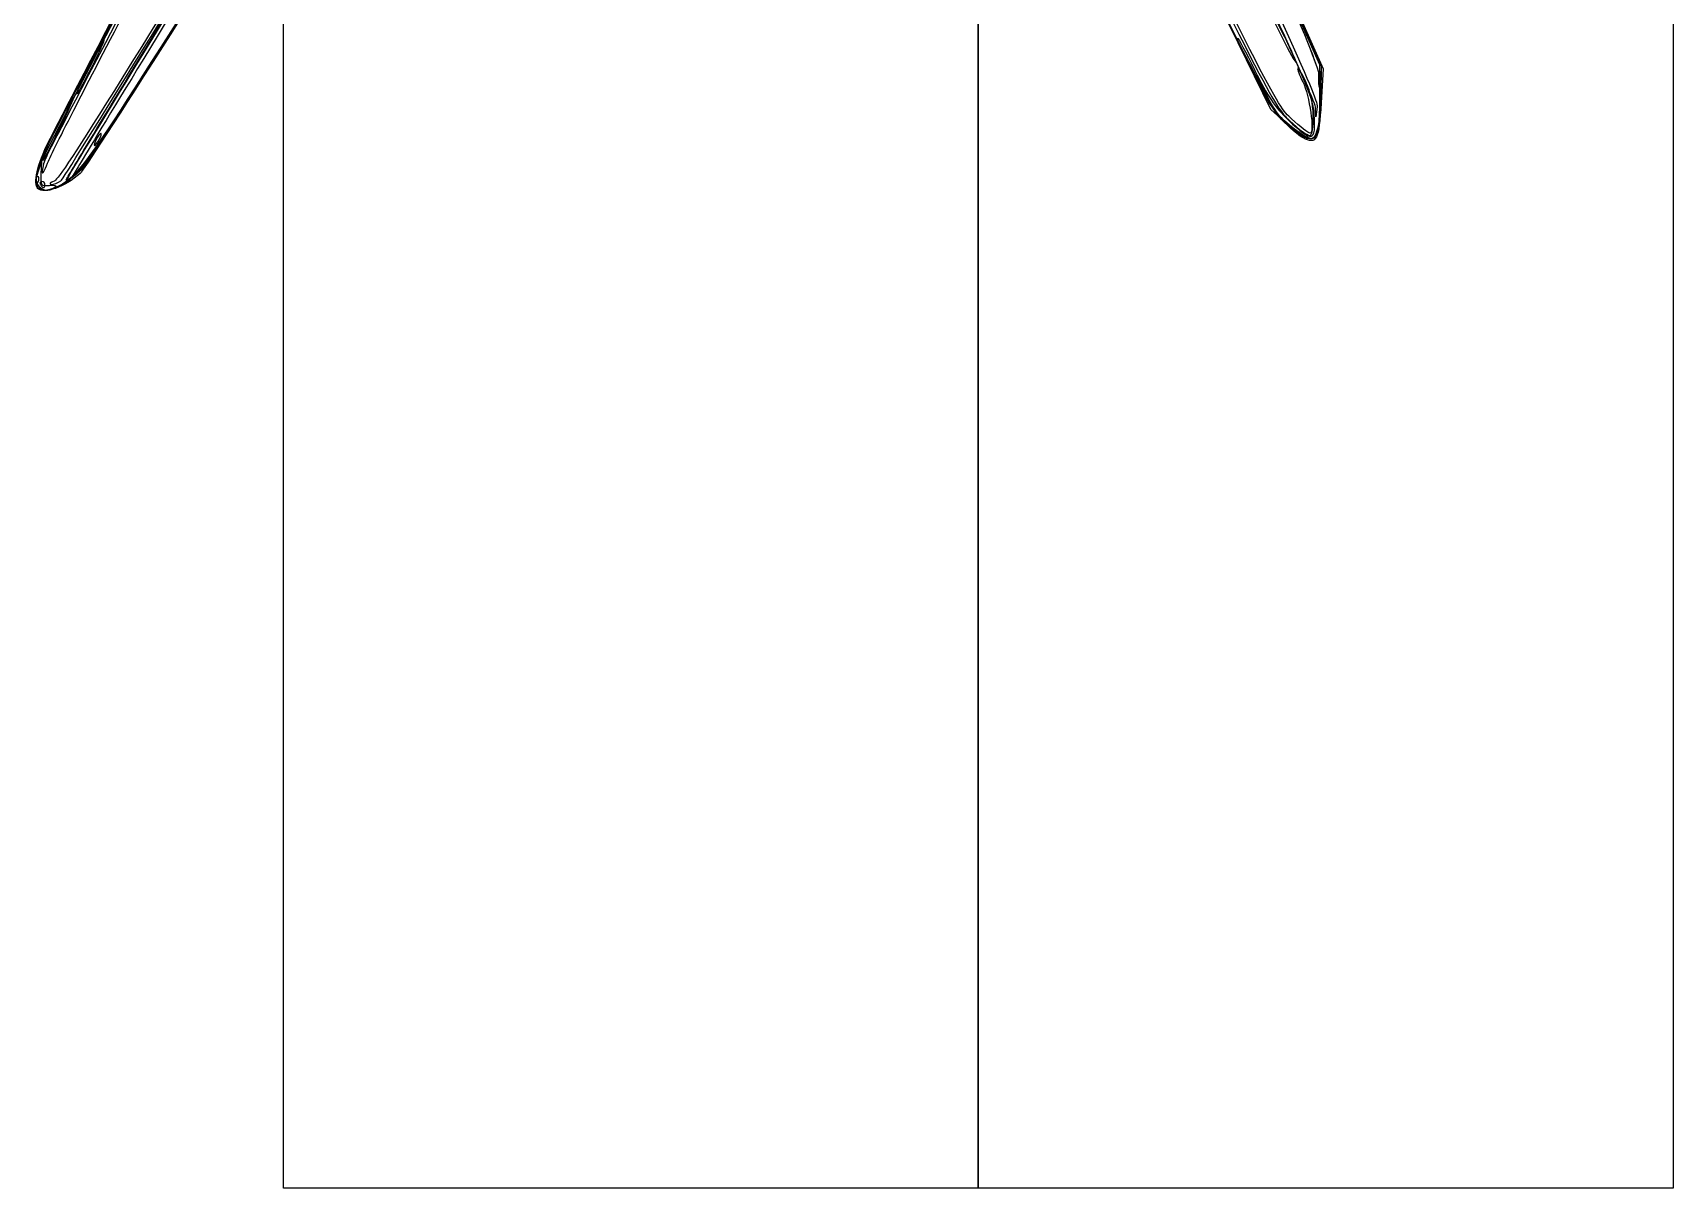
# Model space of a CAD drawing. Extents: x 143 to 420, y 187 to 724.
# Drawn here: x 142.7 to 420.4, y 186.9 to 382.5 of the extents above; entities that cross this region are included whole.
import ezdxf

# ---------------------------------------------------------------- set-up
doc = ezdxf.new("R2010")
doc.units = 0
doc.layers.add('Calque_1', color=7, linetype='CONTINUOUS')
doc.layers.add('Calque_2', color=7, linetype='CONTINUOUS')

msp = doc.modelspace()

# ---------------------------------------------------------------- linework, layer by layer
at = {"layer": 'Calque_1', "color": 7}
for points in [[(327.337131, 451.775188), (360.531611, 377.190722), (360.531611, 371.375303)], [(327.473376, 451.624603), (360.786927, 376.873399), (360.735831, 372.085537)], [(328.251849, 450.262844), (361.151917, 376.446962), (360.81231, 370.687056)], [(355.126213, 366.98477), (352.282538, 369.519264), (316.354981, 442.968343)], [(360.137974, 370.022247), (359.928645, 368.319497), (359.847057, 370.014006)], [(144.256569, 361.094256), (144.256582, 361.094091)], [(144.256569, 361.094091), (144.256582, 361.093926)], [(143.622187, 359.009505), (144.151091, 360.65905), (144.076161, 358.61633)], [(143.622187, 359.009505), (144.151091, 360.65905), (144.076161, 358.61633)], [(149.163969, 358.902533), (149.163663, 358.90283)], [(143.418479, 356.577137), (143.418416, 356.577434)], [(143.575627, 356.148754), (143.57567, 356.148029)], [(143.70041, 356.628793), (143.700256, 356.628596)], [(148.3422, 357.582245), (148.342055, 357.583696)], [(148.342339, 357.582542), (148.342055, 357.583696)]]:
    msp.add_lwpolyline(points, dxfattribs=at)
for points in [[(354.461108, 382.182573)], [(152.172187, 376.745791)], [(152.172187, 376.745626)], [(360.41508, 374.703071)], [(359.459287, 368.520156)], [(153.959582, 364.489207)], [(153.959582, 364.489207)], [(143.275529, 357.552412)], [(143.737463, 356.583697)], [(143.737463, 356.583697)], [(144.767295, 356.829024)], [(147.468491, 357.467361)]]:
    msp.add_lwpolyline(points, close=True, dxfattribs=at)
for points in [[(145.468257, 364.270912), (148.886037, 371.248848), (235.656992, 536.269215), (236.188279, 536.801603)], [(245.041396, 515.006447), (191.413515, 427.277382), (150.59239, 360.370604), (150.02025, 359.264524)], [(148.342055, 357.583696), (148.342055, 357.842472), (168.089431, 390.244865), (231.503927, 494.038783)], [(148.342055, 357.583696), (148.342055, 357.842472), (168.089431, 390.244865), (231.503927, 494.038783)], [(194.422899, 455.901768), (143.849842, 359.593714), (145.616963, 362.968886), (144.878632, 361.273488)], [(145.761462, 364.628518), (146.866831, 366.789946), (167.678434, 406.459577), (192.009473, 452.783263)], [(144.028819, 360.331046), (144.584296, 361.915847), (165.572346, 402.30791), (190.668927, 450.091195)], [(327.337098, 451.751749), (359.269474, 379.996619), (360.537084, 377.031302), (360.676263, 373.76063)], [(327.33723, 451.690006), (359.27755, 379.976675), (360.537183, 377.032357), (360.676394, 373.760893)], [(359.630475, 368.70097), (359.365435, 372.342732), (358.766887, 373.65702), (323.121017, 448.863934)], [(359.630607, 368.701234), (359.365567, 372.342995), (358.767019, 373.657284), (323.121182, 448.864165)], [(359.847057, 370.014006), (359.795961, 371.074825), (346.199903, 400.367317), (323.490128, 448.344864)], [(323.977321, 448.549413), (354.263646, 384.575218), (360.312129, 371.440178), (360.137974, 370.022247)], [(354.053032, 367.897015), (351.929217, 370.085672), (347.638635, 378.592203), (315.882986, 443.572925)], [(354.793232, 367.427426), (352.18028, 369.795414), (351.297934, 371.530305), (316.290534, 443.134158)], [(355.801373, 367.942046), (353.165741, 370.31567), (352.427321, 371.76805), (317.338596, 443.591814)], [(198.621739, 441.319392), (158.675856, 375.902773), (147.510417, 357.974135), (146.415458, 357.490404)], [(201.730345, 439.275387), (150.758333, 358.030637), (150.656923, 357.878141), (146.570632, 356.324525)], [(147.468491, 357.467361), (147.938028, 357.818474), (171.192047, 395.552357), (199.144086, 441.32048)], [(201.716345, 439.298067), (165.147339, 381.021209), (151.698055, 359.98689), (150.272447, 358.841251)], [(201.716484, 439.298363), (165.147474, 381.021506), (151.698194, 359.987186), (150.272585, 358.841548)], [(201.690725, 438.794458), (174.546593, 395.539534), (151.61107, 359.506323), (150.722899, 358.720697)], [(201.235644, 438.282739), (167.415715, 384.336748), (152.246556, 360.573142), (150.744534, 359.184649)], [(320.140537, 436.751079), (352.166665, 371.24776), (352.637936, 370.326021), (355.467666, 367.655545)], [(149.163663, 358.90283), (149.733667, 359.868776), (170.275012, 393.521604), (194.811094, 433.6869)], [(145.189859, 360.443194), (145.659623, 361.728836), (151.950493, 374.02356), (159.169569, 387.764829)], [(352.130898, 386.328537), (352.092659, 385.768689), (356.36933, 377.264927), (356.582318, 377.477915)], [(354.461108, 382.182573), (353.193695, 384.669366), (352.145106, 386.535063), (352.130898, 386.328537)], [(152.172187, 376.745791), (153.441768, 379.273693), (154.59542, 381.341961), (154.735859, 381.341961)], [(152.172187, 376.745626), (153.441768, 379.273528), (154.59542, 381.341796), (154.735859, 381.341796)], [(154.735859, 381.341961), (154.87629, 381.341961), (153.952451, 379.273693), (152.682873, 376.745791)], [(154.735859, 381.341796), (154.87629, 381.341796), (153.952451, 379.273528), (152.682873, 376.745626)], [(349.474103, 375.393955), (347.797494, 378.723965), (346.508984, 381.531873), (346.610847, 381.633735)], [(349.474268, 375.394186), (347.797626, 378.724229), (346.509116, 381.532137), (346.610979, 381.633999)], [(346.610847, 381.633735), (346.712709, 381.735598), (348.048062, 379.279231), (349.578339, 376.175197)], [(346.610979, 381.633999), (346.712841, 381.735861), (348.048194, 379.279494), (349.578471, 376.175461)], [(356.582318, 377.477915), (356.683191, 377.578788), (355.72852, 379.695779), (354.461108, 382.182573)], [(150.119198, 372.149622), (149.978766, 372.149622), (150.902606, 374.21789), (152.172187, 376.745791)], [(150.119198, 372.149457), (149.978766, 372.149457), (150.902606, 374.217725), (152.172187, 376.745626)], [(152.682873, 376.745791), (151.413289, 374.21789), (150.25964, 372.149622), (150.119198, 372.149622)], [(152.682873, 376.745626), (151.413289, 374.217725), (150.25964, 372.149457), (150.119198, 372.149457)], [(355.459359, 366.891808), (352.947215, 368.985426), (352.081747, 370.21483), (349.474103, 375.393955)], [(355.459491, 366.892072), (352.947347, 368.985657), (352.081879, 370.215093), (349.474268, 375.394186)], [(349.578339, 376.175197), (351.746953, 371.776258), (352.999926, 369.921308), (355.259161, 367.76499)], [(349.578471, 376.175461), (351.747085, 371.776489), (353.000058, 369.921571), (355.259293, 367.765253)], [(356.834336, 376.538341), (356.721925, 376.42593), (357.1152, 375.382945), (357.708144, 374.22056)], [(358.223654, 374.212747), (357.571932, 375.60424), (356.946748, 376.650753), (356.834336, 376.538341)], [(360.41508, 374.703071), (360.41508, 375.966989), (360.514634, 376.484081), (360.636276, 375.852105)], [(360.636276, 375.852105), (360.757917, 375.22013), (360.757917, 374.185979), (360.636276, 373.554004)], [(357.708144, 374.22056), (358.824741, 372.03187), (359.752348, 365.506315), (358.945459, 365.51627)], [(359.459287, 368.520156), (359.424674, 370.675946), (359.031399, 372.48824), (358.223654, 374.212747)], [(360.676263, 373.76063), (360.880317, 368.966109), (360.208915, 364.793377), (359.202324, 364.599509)], [(360.676394, 373.760893), (360.880449, 368.966373), (360.20908, 364.793608), (359.202456, 364.599773)], [(360.636276, 373.554004), (360.514634, 372.922029), (360.41508, 373.439285), (360.41508, 374.703071)], [(144.256582, 361.094091), (144.256582, 361.64995), (149.344922, 371.638958), (149.628076, 371.638958)], [(144.256582, 361.093926), (144.256582, 361.649785), (149.344922, 371.638793), (149.628076, 371.638793)], [(149.628076, 371.638958), (149.856591, 371.638958), (144.933463, 361.476619), (144.453272, 360.957121)], [(149.628076, 371.638793), (149.856591, 371.638793), (144.933463, 361.476454), (144.453272, 360.956956)], [(360.531611, 371.375303), (360.531611, 363.372908), (359.812872, 362.87843), (354.793232, 367.427426)], [(360.735831, 372.085537), (360.646825, 363.703482), (359.736393, 362.87576), (355.126213, 366.98477)], [(360.81231, 370.687056), (360.439507, 364.364269), (360.019432, 363.548085), (357.752713, 364.742545)], [(357.752713, 364.742545), (357.033908, 365.121282), (355.369067, 366.540828), (354.053032, 367.897015)], [(355.259161, 367.76499), (359.334877, 363.874901), (359.971698, 364.011245), (359.630475, 368.70097)], [(355.259293, 367.765253), (359.335042, 363.875132), (359.97183, 364.011476), (359.630607, 368.701234)], [(359.202324, 364.599509), (358.758942, 364.514129), (357.07462, 365.545642), (355.459359, 366.891808)], [(359.202456, 364.599773), (358.759074, 364.514393), (357.074751, 365.545906), (355.459491, 366.892072)], [(355.467666, 367.655545), (357.04505, 366.166937), (358.599885, 365.04088), (358.922812, 365.153258)], [(358.945459, 365.51627), (358.694264, 365.519567), (357.279366, 366.610978), (355.801373, 367.942046)], [(358.922812, 365.153258), (359.287835, 365.280174), (359.490802, 366.554113), (359.459287, 368.520156)], [(143.57567, 356.148029), (142.706979, 357.016728), (143.425382, 360.100092), (145.468257, 364.270912)], [(143.418416, 356.577434), (142.908481, 357.906326), (143.68072, 360.55989), (145.761462, 364.628518)], [(153.448902, 364.489207), (153.148259, 363.927448), (153.017183, 363.467814), (153.157621, 363.467814)], [(153.448902, 364.489207), (153.148259, 363.927448), (153.017183, 363.467814), (153.157621, 363.467814)], [(153.157621, 363.467814), (153.298053, 363.467814), (153.658939, 363.927448), (153.959582, 364.489207)], [(153.157621, 363.467814), (153.298053, 363.467814), (153.658939, 363.927448), (153.959582, 364.489207)], [(154.250862, 365.510567), (154.11043, 365.510567), (153.749541, 365.050967), (153.448902, 364.489207)], [(154.250862, 365.510567), (154.11043, 365.510567), (153.749541, 365.050967), (153.448902, 364.489207)], [(153.959582, 364.489207), (154.260224, 365.050967), (154.391297, 365.510567), (154.250862, 365.510567)], [(153.959582, 364.489207), (154.260224, 365.050967), (154.391297, 365.510567), (154.250862, 365.510567)], [(144.453272, 360.957121), (144.345081, 360.840094), (144.256569, 360.901739), (144.256569, 361.094256)], [(144.453272, 360.956956), (144.345081, 360.83993), (144.256569, 360.901574), (144.256569, 361.094091)], [(144.878632, 361.273488), (144.536503, 360.487862), (144.27439, 359.453711), (144.29616, 358.975386)], [(143.700256, 356.628596), (143.126599, 357.319809), (143.178549, 357.905205), (144.028819, 360.331046)], [(143.737467, 356.583763), (143.256861, 357.162862), (143.227588, 357.778816), (143.622187, 359.009505)], [(143.737467, 356.583763), (143.256861, 357.162862), (143.227588, 357.778816), (143.622187, 359.009505)], [(143.275529, 357.552412), (143.253442, 358.090766), (143.374062, 358.392364), (143.543767, 358.222693)], [(150.744534, 359.184649), (147.500998, 356.186236), (144.041036, 354.954756), (143.418479, 356.577137)], [(150.722899, 358.720697), (148.125461, 356.423157), (144.577835, 355.146547), (143.575627, 356.148754)], [(144.076161, 358.61633), (144.003967, 356.647616), (144.056711, 356.577664), (145.533287, 356.685296)], [(144.076161, 358.61633), (144.003967, 356.647616), (144.056711, 356.577664), (145.533287, 356.685296)], [(144.29616, 358.975386), (144.317917, 358.497095), (144.720096, 359.157684), (145.189859, 360.443194)], [(150.272447, 358.841251), (149.21081, 357.988079), (148.3422, 357.42154), (148.3422, 357.582245)], [(150.272585, 358.841548), (149.210948, 357.988376), (148.342339, 357.421837), (148.342339, 357.582542)], [(148.713326, 357.508304), (148.391157, 357.309195), (148.593959, 357.936588), (149.163969, 358.902533)], [(150.02025, 359.264524), (149.623593, 358.497688), (149.035475, 357.707381), (148.713326, 357.508304)], [(143.584083, 357.243858), (143.42107, 356.836474), (143.300055, 356.95739), (143.275529, 357.552412)], [(143.543767, 358.222693), (143.713471, 358.052922), (143.731602, 357.612507), (143.584083, 357.243858)], [(146.570632, 356.324525), (144.763959, 355.637629), (144.499806, 355.66565), (143.70041, 356.628793)], [(146.299316, 356.310086), (145.206718, 355.615642), (144.47615, 355.693703), (143.737463, 356.583697)], [(146.299316, 356.310086), (145.206718, 355.615642), (144.47615, 355.693703), (143.737463, 356.583697)], [(144.226442, 357.339687), (143.928998, 357.339687), (143.827649, 357.10992), (144.001257, 356.829024)], [(144.001257, 356.829024), (144.174852, 356.548161), (144.418217, 356.318327), (144.542077, 356.318327)], [(144.767266, 356.829024), (144.767266, 357.109887), (144.523884, 357.339687), (144.226442, 357.339687)], [(144.542077, 356.318327), (144.665927, 356.318327), (144.767295, 356.548095), (144.767295, 356.829024)], [(146.415458, 357.490404), (145.649391, 357.151951), (145.38085, 356.864725), (145.8187, 356.852034)], [(145.533287, 356.685296), (146.674621, 356.768368), (146.869982, 356.67211), (146.299316, 356.310086)], [(145.533287, 356.685296), (146.674621, 356.768368), (146.869982, 356.67211), (146.299316, 356.310086)], [(145.8187, 356.852034), (146.25655, 356.838847), (146.998955, 357.116414), (147.468491, 357.467361)]]:
    msp.add_open_spline(points, degree=3, dxfattribs=at)
at = {"layer": 'Calque_2', "color": 7}
for points in [[(185.134791, 639.623288), (302.768887, 639.623288), (302.768887, 186.934059), (185.134791, 186.934059)], [(302.768872, 639.623288), (420.402969, 639.623288), (420.402969, 186.934059), (302.768872, 186.934059)]]:
    msp.add_lwpolyline(points, close=True, dxfattribs=at)

doc.saveas('drawing.dxf')
